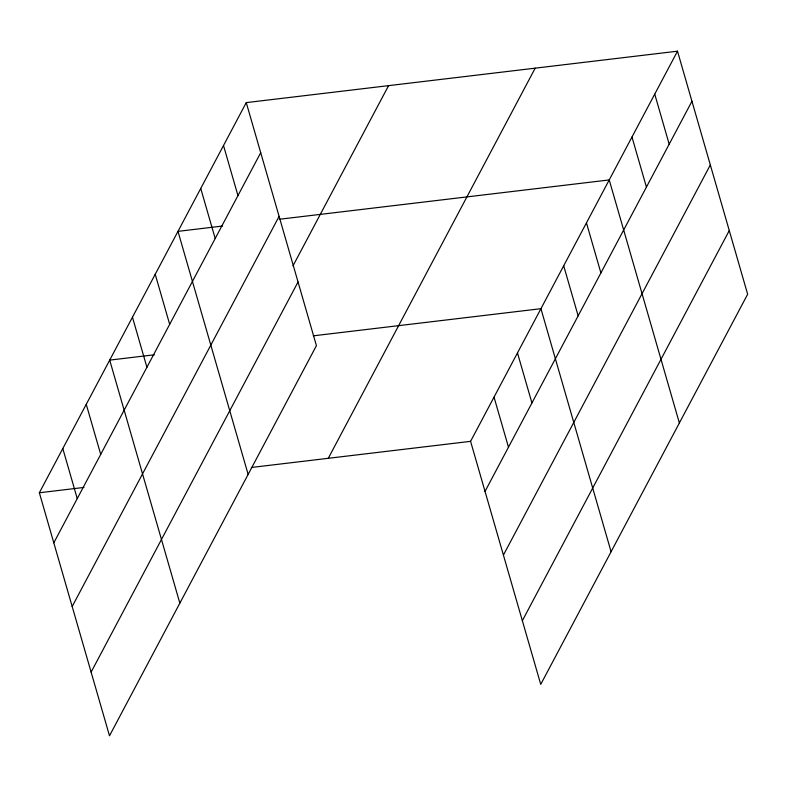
<?xml version="1.0" encoding="UTF-8"?>
<svg xmlns="http://www.w3.org/2000/svg" width="787" height="787" viewBox="0 0 787 787"><rect width="100%" height="100%" fill="white"/><g stroke="black" fill="none" stroke-linecap="round" stroke-linejoin="round"><path stroke-width="1.18" d="M246.262 102.615L316.423 345.66L109.501 735.806L39.35 492.76L246.262 102.615L677.499 51.194L747.65 294.24L540.738 684.385L470.577 441.34L677.499 51.194M53.801 542.823L260.713 152.688M72.188 606.511L279.1 216.366M292.98 265.888L388.571 85.645M91.125 672.118L298.037 281.982M328.277 458.309L535.19 68.164M485.028 491.403L691.95 101.267M503.414 555.091L710.327 164.945M522.352 620.697L729.274 230.561M222.603 226.036L177.98 231.358L248.141 474.413M279.287 219.278L609.217 179.938L679.368 422.993M154.321 354.789L109.698 360.112L179.849 603.157M313.295 335.833L540.935 308.691L611.086 551.736M39.35 492.76L83.973 487.438M251.358 467.478L470.577 441.34M654.735 94.115L669.186 144.178M631.981 137.027L646.432 187.099M586.453 222.859L600.904 272.932M563.689 265.77L578.15 315.843M517.482 352.901L531.933 402.974M494.029 397.12L508.481 447.193M223.508 145.526L237.959 195.599M200.744 188.447L215.195 238.51M155.226 274.279L169.677 324.342M132.462 317.191L146.913 367.263M86.255 404.321L100.706 454.394M62.803 448.541L77.254 498.604"/></g></svg>
